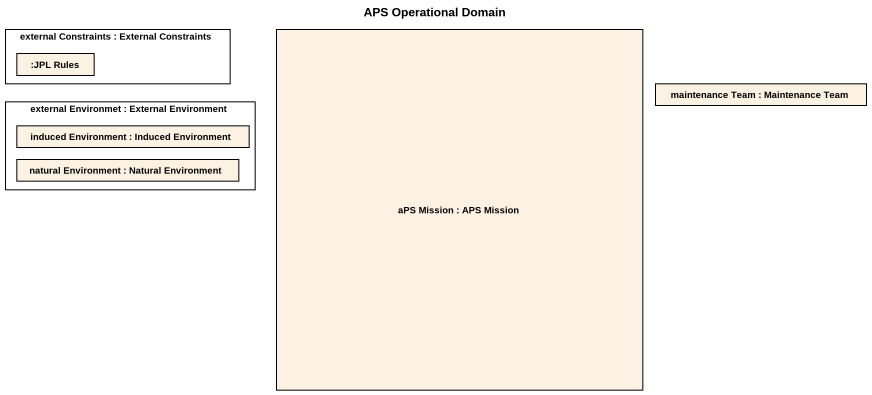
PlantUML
@startuml
title APS Operational Domain
rectangle "external Constraints : External Constraints" as external_Constraints {
  rectangle ":JPL Rules" as JPL_Rules
}
rectangle "aPS Mission : APS Mission" as aPS_Mission
rectangle "maintenance Team : Maintenance Team" as maintenance_Team
rectangle "external Environmet : External Environment" as external_Environmet {
  rectangle "induced Environment : Induced Environment" as induced_Environment
  rectangle "natural Environment : Natural Environment" as natural_Environment
}
@enduml
